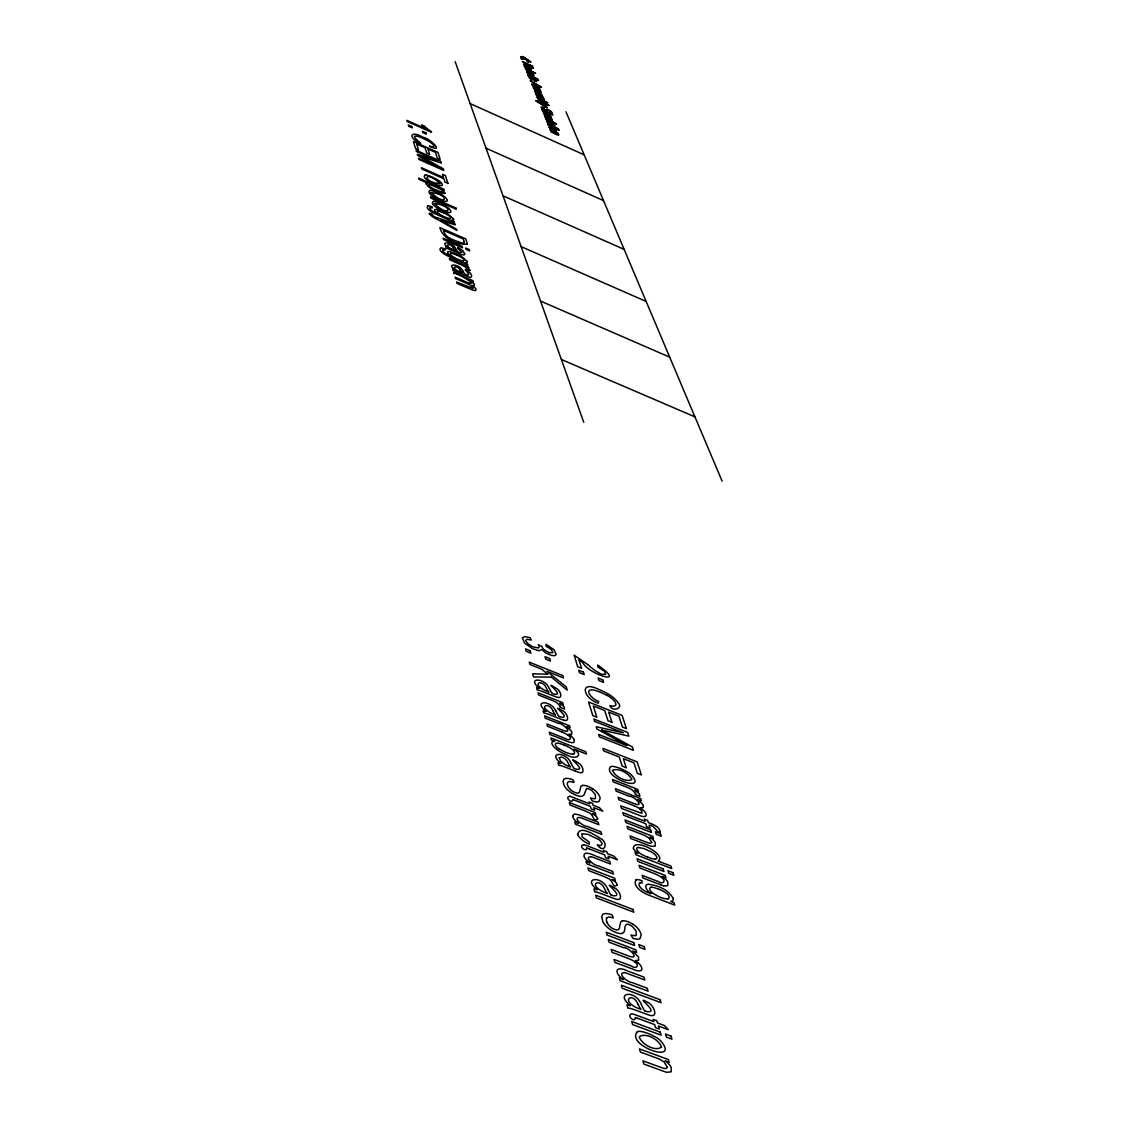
<?xml version="1.0" encoding="UTF-8"?>
<svg xmlns="http://www.w3.org/2000/svg" width="1129" height="1129" viewBox="0 0 1129 1129"><rect width="100%" height="100%" fill="white"/><g stroke="black" fill="none" stroke-linecap="round" stroke-linejoin="round"><path stroke-width="1.5" d="M554.875 125.629L551.855 122.835L553.859 124.105M532.281 67.557L531.745 66.131L528.344 64.593L529.515 66.569L532.253 67.669M553.718 124.924L553.182 124.063M544.347 101.949L538.462 99.084L544.319 102.09M606.88 917.962L608.221 917.143A7.776 3.161 30.8 0 1 609.392 917.058L613.329 917.877L612.101 914.899L610.295 914.292A14.381 5.843 30.8 0 0 605.059 913.601A13.59 5.532 30.8 0 0 602.703 914.462L601.686 917.03L602.83 921.56A18.205 7.409 30.9 0 0 605.37 925.314L606.527 926.514A12.32 5.024 30.9 0 0 609.886 929.28A13.054 5.32 30.9 0 0 611.382 930.24A11.756 4.798 30.9 0 0 615.898 932.483A12.49 5.095 30.9 0 0 617.351 932.977A10.415 4.248 30.9 0 0 621.966 933.457M636.008 879.943C632.804 884.543 639.127 889.864 642.796 892.206A8.524 3.373 30.8 0 0 643.558 892.658L645.915 893.858A42.168 16.554 30.8 0 0 651.814 896.313L674.719 905.105L673.928 902.621L670.753 901.408A11.417 4.502 31 0 0 673.152 898.275M553.549 125.065L552.053 124.543A15.496 3.726 28.3 0 1 551.262 123.456L551.079 123.202A7.197 1.736 28.3 0 0 550.825 122.863L546.563 120.775L548.101 122.793A3.232 0.776 28.3 0 0 547.184 122.454L547.396 122.99A5.885 1.425 28.3 0 1 549.244 123.71M545.222 102.852L539.168 100.368L537.094 97.63L547.819 102.88L544.065 101.173L545.448 102.556M635.444 1017.624C635.359 1023.438 625.833 1015.606 631.704 1013.771A3.923 1.665 31.4 0 1 632.226 1013.842A29.65 12.617 31.5 0 1 637.462 1015.592L653.79 1021.604L653.126 1019.374L656.866 1020.757L657.53 1022.987L664.544 1025.598L668.326 1029.69L658.419 1026.021L659.336 1029.083L655.582 1027.7L654.679 1024.624L638.054 1018.443M586.784 848.105C586.727 852.804 577.836 846.185 583.368 844.675A3.627 1.425 30.3 0 1 583.848 844.76M637.462 1031.666C624.887 1045.341 681.62 1065.141 660.479 1040.585A13.492 5.744 31.7 0 0 655.78 1037.128L649.838 1034.178A30.06 12.856 31.7 0 0 645.322 1032.541L644.532 1032.301A16.173 6.901 31.6 0 0 637.363 1031.553M622.446 920.939L621.444 921.391A14.959 6.068 31 0 0 620.569 922.407L619.355 928.264A16.893 6.887 30.8 0 1 619.059 928.998L618.085 929.83A5.603 2.286 30.9 0 1 615.065 929.548A6.379 2.597 30.9 0 1 610.394 926.895L608.616 925.06A13.929 5.673 30.9 0 1 607.063 922.576L606.866 922.139M533.1 73.23L527.299 70.901L525.126 68.149L535.612 73.314L531.942 71.635L533.283 72.933M543.43 98.209C548.877 104.122 526.721 91.731 542.809 99.14M540.847 92.239L540.537 92.239A3.204 0.748 28.2 0 1 539.337 91.858L539.874 91.534M539.718 89.516L539.323 89.501A3.189 0.748 28.2 0 1 538.223 89.12L538.759 88.81M621.952 933.443C626.369 932.441 623.391 926.217 626.539 924.312A4.798 1.948 30.9 0 1 628.373 924.468A5.871 2.385 31 0 1 629.911 925.018A5.32 2.159 31 0 1 632.127 926.274L636.036 930.832L636.206 935.249A7.409 3.006 31 0 1 634.526 935.687L630.956 934.981L632.988 938.312A12.941 5.264 31 0 0 638.365 939.13A11.643 4.728 31 0 0 640.072 938.552L641.159 934.897A27.308 11.107 30.9 0 0 640.679 933.119A20.266 8.242 30.9 0 0 638.351 929.026L636.827 927.318A10.768 4.375 31 0 0 633.736 924.75L633.044 924.284M544.954 116.499L552.476 119.97L547.72 117.825A7.169 1.722 28.3 0 0 546.873 117.458L546.154 117.275M582.649 785.445L581.689 785.798A14.014 5.349 30.2 0 0 580.842 786.645L579.572 791.697A15.834 6.082 30 0 1 579.276 792.332L578.344 793.01A5.25 2.018 30.1 0 1 575.465 792.657A5.984 2.3 30.1 0 1 571.091 790.159L569.439 788.508A13.054 4.996 30.1 0 1 568 786.292L567.831 785.911A16.173 6.195 30.1 0 1 567.845 782.214L569.228 781.607A7.282 2.794 30 0 1 570.328 781.578L574.054 782.439L572.953 779.8L571.246 779.208A13.463 5.165 30 0 0 566.278 778.403A12.744 4.883 30 0 0 564.034 779.052L563.018 781.254L564.02 785.248A17.048 6.534 30.1 0 0 566.349 788.606L567.421 789.693A11.544 4.431 30.1 0 0 570.554 792.219A12.221 4.685 30.1 0 0 571.951 793.122A11.022 4.234 30.1 0 0 576.199 795.239A11.699 4.488 30.1 0 0 577.568 795.733A9.752 3.74 30.1 0 0 581.943 796.312L584.046 794.943L586.473 788.536A4.502 1.722 30.1 0 1 588.209 788.734A5.504 2.103 30.1 0 1 589.648 789.27A4.982 1.905 30.1 0 1 591.737 790.455L595.364 794.576L595.435 798.415A6.943 2.653 30.2 0 1 593.826 798.739L590.453 797.991L592.316 800.955A12.123 4.643 30.2 0 0 597.396 801.886A10.909 4.177 30.2 0 0 599.033 801.435L600.134 798.302A25.586 9.808 30.1 0 0 599.725 796.735A18.981 7.268 30.1 0 0 597.594 793.08L596.183 791.542A10.09 3.853 30.1 0 0 593.304 789.185L592.654 788.762M535.541 81.133L534.454 80.851L536.783 81.683L533.975 79.129L528.908 77.421L531.971 80.131L529.967 78.042L535.725 80.935M667.945 899.164C672.771 895.523 662.215 890.442 659.04 889.271M547.678 121.495L550.19 123.033A12.179 2.921 28.3 0 0 550.994 124.063L551.023 124.077M427.962 205.873C425.323 207.891 430.163 210.996 431.97 212.139A5.871 1.609 27.9 0 0 432.492 212.435L434.129 213.282A29.128 7.931 27.9 0 0 438.264 215.187L454.38 222.258L451.755 220.084A7.875 2.145 28 0 0 453.787 219.082L447.521 213.79L436.725 209.528M554.607 125.855L553.605 125.629A6.478 1.552 28.3 0 1 552.73 125.263L549.244 123.696M537.432 90.856L533.1 87.752L535.456 88.655L534.158 88.598A4.206 0.988 28.2 0 0 534.271 88.838L536.402 89.953A14.719 3.458 28.2 0 0 536.515 89.755A28.634 6.732 28.3 0 1 536.628 89.516L540.184 90.743A4.248 1.002 28.2 0 1 540.749 92.141M536.261 88.118L531.999 85.028L534.356 85.945L533.043 85.875A4.191 0.988 28.2 0 0 533.156 86.114L535.287 87.229A14.691 3.443 28.1 0 0 535.4 87.032A28.578 6.703 28.3 0 1 535.513 86.792L539.069 88.02A4.248 0.988 28.2 0 1 539.634 89.403M573.363 754.426C578.316 751.279 567.238 746.227 564.345 745.168M549.767 115.765L543.345 113.027L551.799 118.164L544.051 114.763L550.359 117.501M638.407 847.498L643.713 848.5L651.419 851.929A7.578 2.935 30.7 0 1 656.542 856.488A7.578 2.935 30.7 0 1 655.272 859.155M542.259 97.461L535.922 94.737L543.063 98.943M648.413 884.332C657.713 885.192 668.439 889.624 673.053 898.232M529.092 75.304L529.191 75.304A3.429 0.79 28.2 0 1 529.882 75.601L537.87 79.228L527.991 74.458M557.26 134.337L550.91 131.627L556.343 134.492A6.703 1.623 28.3 0 0 557.26 134.887A3.133 0.762 28.3 0 0 558.516 135.141M548.045 124.021L558.361 128.918L550.091 125.192A3.542 0.861 28.3 0 0 549.428 124.91M538.124 90.066L540.001 91.35M537.009 87.342L538.872 88.626M433.621 201.385C425.661 205.619 460.166 219.59 448.453 208.061A8.51 2.314 28 0 0 445.532 206.099L441.735 204.137A18.925 5.151 28 0 0 438.828 202.867L438.306 202.67A10.189 2.766 28 0 0 433.55 201.329M430.22 190.349C422.387 194.541 456.483 208.343 444.939 196.982A8.453 2.272 28 0 0 442.046 195.049L438.278 193.101A18.784 5.08 28 0 0 435.385 191.845L434.877 191.634A10.119 2.738 27.9 0 0 430.149 190.293M425.435 174.868C417.702 178.946 451.388 192.607 440.014 181.444A8.355 2.23 27.9 0 0 437.149 179.539L433.423 177.606A18.6 4.968 27.9 0 0 430.558 176.35L430.05 176.152A10.02 2.667 27.9 0 0 425.365 174.812M463.271 261.109C467.096 259.839 458.967 255.973 457.344 255.323M449.878 218.73C453.618 217.601 445.673 213.776 444.149 213.183M540.749 94.469L538.787 92.465L539.309 93.989A3.147 0.748 28.2 0 0 540.706 94.483L540.678 94.455M441.538 192.043L433.24 188.769A6.605 1.778 27.9 0 1 430.855 187.343A5.236 1.411 27.9 0 1 429.839 184.45L440.296 189.065A5.264 1.411 27.9 0 1 441.778 192.24M624.408 972.535C616.166 973.142 628.274 982.71 632.24 982.597L647.242 988.214L648.117 991.177L620.061 980.678L619.313 978.039L623.434 979.577L622.164 978.631A11.897 4.953 31.2 0 1 617.38 973.156C614.896 966.805 623.702 968.795 626.694 970.63L643.953 977.107L644.814 980.028L627.653 973.607A26.348 11.008 31.3 0 0 624.393 972.506M604.805 730.703L628.839 736.136L627.639 732.425L593.854 718.99L594.588 721.36L623.391 732.806L596.253 726.737L596.945 728.981L627.117 745.719L598.624 734.429L599.372 736.828L633.44 750.333L632.353 746.961L601.531 729.941L602.674 730.209M591.046 856.685C583.128 856.967 594.785 866.014 598.398 865.901L612.666 871.39L613.456 874.044L586.755 863.798L586.078 861.427L590.015 862.923L588.816 862.048A11.262 4.46 30.5 0 1 584.314 857.01M663.683 885.799L667.789 885.729L667.86 882.186A10.951 4.29 30.9 0 0 662.906 876.796L662.286 876.386L665.997 877.826L665.249 875.455L639.085 865.364L639.889 867.989L654.213 873.507A21.084 8.284 30.9 0 1 657.078 874.721L660.507 876.64A4.982 1.948 30.9 0 1 661.425 877.36C666.957 880.747 662.709 885.051 658.165 881.509L642.175 875.356L642.994 877.995L660.606 884.769M563.752 720.175C570.794 722.489 566.73 712.554 563.103 711.087C547.142 701.73 572.713 718.707 561.113 717.127A17.006 6.266 29.7 0 1 558.742 716.252A49.549 18.191 29.9 0 1 556.202 711.637M550.049 116.386L551.107 116.343L549.442 114.721L550.331 114.763L542.64 111.277L549.908 115.61M539.874 86.439L535.428 84.943L534.892 83.631L538.124 85.437A15.072 3.514 28.2 0 0 540.184 86.552M628.105 958.366L611.974 952.297L611.156 949.418L629.163 956.207C640.863 960.271 628.895 946.949 623.448 947.654L609.11 942.235L608.305 939.399L635.867 949.799L636.629 952.354L632.762 950.9L638.534 957.082L638.619 960.13L635.345 960.694L637.786 962.571M650.854 893.561L649.316 892.954A28.719 11.29 30.8 0 1 644.744 891.049A8.764 3.472 30.8 0 1 639.875 883.104M589.211 848.923L604.692 854.893L605.469 857.518L608.954 858.873L608.178 856.234L617.408 859.79L613.936 856.149L607.416 853.623L606.837 851.718L603.366 850.377L603.93 852.282L588.717 846.425A27.378 10.853 30.4 0 0 583.806 844.69M575.296 771.065L576.27 771.446A21.31 8.058 29.9 0 0 579.121 772.462C586.12 774.677 582.324 764.869 578.796 763.204C561.268 752.408 588.336 770.881 576.383 769.258A17.457 6.591 29.9 0 1 573.955 768.383M574.943 770.938L564.74 766.958A45.245 17.387 30 0 0 562.03 765.97A10.838 4.135 29.9 0 0 558.686 765.25L557.952 762.71A10.669 4.064 29.9 0 1 560.972 763.486C547.17 751.914 564.683 751.815 569.863 760.96A23.723 9.004 29.8 0 1 570.681 762.428L571.218 763.5M633.595 805.527L618.805 799.741L618.043 797.286L634.554 803.749C645.28 807.701 634.131 795.79 629.305 796.298L616.152 791.147L615.404 788.705L640.693 798.626L641.385 800.814L637.843 799.417L643.149 804.878L643.234 807.447L640.228 807.785L642.472 809.479A10.274 3.895 30.5 0 1 646.014 813.684C647.665 818.229 641.032 816.352 639 815.209L621.472 808.364L620.71 805.908L641.851 813.317L641.964 811.441L639.621 808.773M562.171 732.086L547.593 726.314L546.93 723.985L563.216 730.435C573.758 734.499 563.075 722.87 558.248 723.322L545.265 718.185L544.615 715.885L569.581 725.764L570.187 727.838L566.687 726.455L571.796 731.691L571.768 734.104L568.748 734.358L570.921 735.995M549.273 125.248L547.96 124.529M529.078 75.615L527.864 74.994M535.894 100.594L537.094 101.088M561.353 359.488L694.942 416.869M466.841 283.435L455.566 278.553L455.142 277.169L467.745 282.631C481.956 286.921 450.979 269.549 454.07 273.698L453.646 272.315L472.98 280.698L473.376 281.94L470.652 280.768L474.476 284.296L474.265 285.693L471.936 285.454L473.587 286.625A7.705 2.202 28.2 0 1 476.085 289.278L475.605 290.633L472.317 289.955L457.062 283.421L456.624 282.024L473.065 288.474L471.386 285.891M540.523 301.062L669.695 357.145M521.118 246.63L646.141 301.443M436.697 213.381L437.77 213.861A7.635 2.089 28 0 1 434.637 210.686L434.623 210.361A7.988 2.187 28 0 1 436.683 209.5M502.984 195.797L624.139 249.382M486.02 148.209L603.521 200.609M424.419 126.236L421.554 124.952A20.689 5.278 27.9 0 0 425.845 128.805L406.906 120.366L407.259 121.495L431.56 132.319L431.32 131.585A16.766 4.276 27.9 0 1 424.659 126.307M470.101 103.572L584.173 154.842M550.853 124.007L547.579 121.706M451.12 248.761L451.741 249.086A23.427 6.52 28.1 0 0 455.269 250.694M458.035 271.031L458.656 271.355A23.751 6.718 28.1 0 0 462.241 272.978A29.975 8.482 28.3 0 1 460.392 270.254M450.796 248.578C442.935 244.33 450.979 242.763 453.378 248.013M457.711 270.847C449.737 266.571 457.852 264.821 460.322 270.226M532.775 74.133C519.439 67.048 532.069 78.55 534.229 75.361C518.267 66.625 535.809 79.171 532.436 74.331M549.682 116.414L550.599 117.289M637.8 853.185L635.034 852.282L635.782 854.681L671.699 868.568L670.866 865.985L658.024 861.018C667.719 854.836 632.875 836.829 633.411 848.5M535.485 92.366L537.263 93.467L534.384 90.63L539.394 92.38L542.245 95.005L538.462 94.017L537.587 91.901L535.428 91.322L535.979 92.253M598.342 839.355L587.899 834.303L581.788 833.795L582.254 837.069L589.14 841.909L589.31 844.238A13.04 5.123 30.3 0 1 577.483 834.303M568.085 735.261C573.222 738.578 569.016 741.386 565.107 738.408L549.244 732.142L549.908 734.471L567.21 741.301C569.157 742.317 575.719 744.448 574.28 740.017M537.333 101.638L537.771 101.963A5.052 1.2 28.2 0 0 538.35 102.287L546.38 105.124L540.735 103.656L547.466 107.777L535.908 100.918M634.667 961.894C640.228 965.168 636.192 969.684 631.563 966.085L614.035 959.495L614.853 962.388L633.976 969.571C636.389 971.011 643.615 972.408 641.611 967.384A11.205 4.629 31.1 0 0 637.8 962.571M587.687 664.544L574.139 655.187L577.709 666.745L581.618 668.312L578.937 659.717A18.304 6.534 29.6 0 1 582.677 662.554C588.731 674.648 628.655 686.771 597.721 665.037L598.003 667.07L604.622 671.374L605.624 674.408L601.348 674.281L594.701 670.344A68.573 23.991 29.8 0 1 587.743 664.544M631.083 774.621C648.963 794.251 600.374 776.427 610.972 766.393A14.042 5.264 30.2 0 1 617.196 767.395L617.859 767.565A26.094 9.794 30.3 0 1 621.811 769.103L627.004 771.714A11.727 4.389 30.2 0 1 631.097 774.621M544.037 649.697L549.343 652.774L552.9 652.604L551.361 649.556L545.97 646.155L546.069 644.32L554.127 649.768L556.202 654.637L554.593 655.709L551.516 655.441L545.999 653.098L541.666 649.528L538.787 650.756L532.295 648.554L524.618 643.093L522.275 637.786L525.041 636.587L530.094 637.687L531.251 640.044L526.777 639.24L525.691 640.806L528.146 643.925L532.944 646.889L538.547 647.961L539.239 646.889L538.251 644.687L541.892 646.367A11.078 3.951 29.4 0 0 543.938 649.683M429.528 146.121C445.715 154.32 429.373 137.583 423.234 137.385C410.095 129.595 407.259 137.809 420.708 143.397C420.059 142.31 408.91 134.309 417.857 136.383A16.836 4.375 27.8 0 1 427.933 140.857A8.51 2.202 27.8 0 1 434.016 145.839A8.51 2.202 27.8 0 1 429.627 146.234M527.878 65.553L533.452 68.375L532.662 66.159L522.417 61.488L527.412 64.635M610.097 705.597C611.706 712.103 623.984 708.786 618.043 702.591C613.611 696.353 606.527 692.698 599.626 689.805C578.627 679.136 582.874 698.315 598.314 703.226L598.68 701.264C593.798 700.897 582.409 688.619 593.233 689.96A23.328 8.439 29.9 0 1 606.965 695.436M557.486 134.083L556.71 133.278A3.514 0.847 28.3 0 0 554.621 132.178C540.043 125.333 564.091 135.833 556.992 133.166A3.133 0.762 28.3 0 1 558.742 134.873M462.918 271.172L462.622 270.635A17.768 5.052 28.1 0 0 461.987 269.662C458.755 263.96 445.489 262.944 454.973 269.944A7.988 2.272 28.1 0 0 452.673 269.182L453.124 270.621A8.101 2.314 28.1 0 1 455.679 271.412A33.771 9.681 28.2 0 1 457.739 272.258L466.446 276.026A15.975 4.53 28.2 0 0 468.606 276.901C473.87 279.329 471.245 272.315 468.14 271.426C459.108 266.007 473.771 275.97 466.644 274.869A13.082 3.712 28.1 0 1 464.809 274.107M555.609 710.593L556.103 711.609M552.758 710.578C549.16 701.998 538.448 705.681 549.569 712.3A4.248 1.581 29.6 0 0 549.992 712.54L550.797 712.963A30.85 11.346 29.6 0 0 555.44 714.925M545.97 117.543L553.252 121.861L545.519 118.376L546.478 118.446L544.771 116.851M597.382 844.901C604.819 854.879 608.87 842.22 600.219 838.297C594.983 834.98 579.276 824.763 577.879 834.444M637.744 1003.836C633.228 992.659 621.444 998.967 634.272 1006.489A4.897 2.06 31.4 0 0 634.766 1006.772L635.683 1007.251A35.465 14.832 31.3 0 0 640.962 1009.382A44.864 18.741 31.6 0 1 637.857 1003.864M549.442 688.746L548.948 687.759A22.848 8.369 29.4 0 0 548.172 686.376C543.345 677.88 526.297 677.442 539.507 688.478A10.274 3.782 29.5 0 0 536.571 687.688L537.249 690.059A10.429 3.839 29.5 0 1 540.495 690.807A43.551 16.131 29.6 0 1 543.12 691.795L554.24 696.184A20.52 7.48 29.6 0 0 556.992 697.186C563.667 699.486 560.252 690.214 556.809 688.648C539.93 678.303 565.954 695.916 554.381 694.166A16.808 6.125 29.5 0 1 552.039 693.305A48.984 17.796 29.8 0 1 549.555 688.775M607.896 889.412L607.331 888.227A25.205 10.133 30.5 0 0 606.428 886.59C600.572 876.189 582.437 877.529 597.142 889.807A11.346 4.572 30.6 0 0 593.953 889.059L594.771 891.924A11.516 4.643 30.7 0 1 598.314 892.616A48.138 19.574 30.8 0 1 601.178 893.632L613.372 898.247A22.651 9.046 30.7 0 0 616.378 899.277C624.069 901.267 619.327 890.358 615.601 888.551C597.636 877.769 626.002 896.948 613.442 895.749A18.544 7.409 30.6 0 1 610.874 894.845M565.968 111.785L722.094 481.095M584.356 857.024C582.127 851.04 590.594 853.496 593.275 855.048L609.702 861.385L610.479 864.01L594.15 857.73A24.937 9.921 30.5 0 0 591.031 856.657M455.156 61.615L583.778 422.359M467.194 261.392L460.815 255.916L449.737 251.598A8.199 2.3 28.1 0 0 447.578 252.501L447.663 252.882M463.948 241.267L463.229 239.023L443.401 230.358C445.066 238.445 455.058 240.209 461.493 242.918A7.903 2.187 28.1 0 0 464.09 242.918A16.766 4.643 28 0 0 463.821 241.211M542.4 97.306L535.231 93.044L542.823 96.487L541.934 96.431L543.571 98.025M466.884 283.52A7.466 2.145 28.2 0 1 471.47 285.877M464.739 274.079A38.118 10.782 28.3 0 1 463.003 271.2M451.473 253.221A10.923 3.077 28.1 0 1 457.344 255.408M451.6 253.348A5.631 1.581 28.1 0 0 452.574 256.481A10.02 2.822 28.1 0 0 463.073 260.94M467.279 261.42A8.086 2.272 28.1 0 1 465.219 262.535L467.914 264.779L451.36 257.581A29.918 8.383 28 0 1 447.112 255.648L445.433 254.759A6.04 1.693 28 0 1 444.897 254.448C443.034 253.319 437.981 249.946 440.733 247.872A6.266 1.764 28 0 1 445.108 249.072L445.052 250.144A3.599 1.016 28 0 0 443.076 249.622M447.606 252.854A7.847 2.202 28.1 0 0 450.838 256.17L449.737 255.69A20.364 5.716 28 0 1 446.449 254.18A6.21 1.75 28.1 0 1 443.401 249.848M455.199 250.694A29.566 8.242 28.2 0 1 453.449 248.041M438.419 211.095A10.627 2.907 28 0 1 444.134 213.254M439.463 214.185A5.476 1.496 28 0 1 438.532 211.208M449.681 218.56A9.752 2.667 28 0 1 439.618 214.157M427.835 205.774A6.097 1.665 27.9 0 1 432.238 207.073L432.153 208.089A3.5 0.96 27.9 0 0 430.248 207.567M436.683 213.353A19.828 5.405 27.9 0 1 433.48 211.913A6.04 1.651 27.9 0 1 430.558 207.778M635.415 1017.568A13.195 5.603 31.5 0 1 638.054 1018.499M644.73 1010.822A19.56 8.199 31.4 0 0 647.425 1011.739C660.507 1012.727 631.633 993.238 648.766 1002.975C652.943 1004.866 659.11 1017.13 650.544 1015.535A23.892 10.02 31.4 0 1 647.383 1014.505L634.597 1009.806A50.833 21.691 31.6 0 0 631.591 1008.776A12.151 5.151 31.4 0 0 627.893 1008.141L626.99 1004.979A11.982 5.066 31.4 0 1 630.321 1005.699C614.797 992.758 633.397 990.119 639.917 1001.733A26.602 11.219 31.2 0 1 640.891 1003.526L641.526 1004.838A57.029 23.765 31.7 0 0 644.617 1010.794M628.176 958.521A10.867 4.488 31.1 0 1 634.78 961.795M622.347 920.855A10.387 4.206 30.9 0 1 633.002 924.326M606.936 922.167A17.274 7.028 30.9 0 1 606.781 917.905M607.204 893.462A42.521 16.949 30.9 0 1 604.396 888.424C600.12 878.348 588.731 883.358 600.924 890.654A4.643 1.863 30.6 0 0 601.39 890.922L602.265 891.374A33.63 13.407 30.6 0 0 607.289 893.448M610.775 894.831A54.051 21.493 31 0 1 608.009 889.454M586.755 848.062A12.193 4.826 30.4 0 1 589.225 848.966M598.539 839.284A7.861 3.077 30.4 0 1 601.997 844.224A7.861 3.077 30.4 0 1 597.467 845.056M569.976 796.34A26.743 10.373 30.2 0 1 574.788 798.118L589.677 803.862L589.126 802.027L592.542 803.354L593.078 805.189L599.471 807.672L602.83 811.186L593.812 807.672L594.56 810.199L591.144 808.858L590.396 806.346L575.254 800.447A11.911 4.615 30.1 0 0 572.84 799.586C572.572 804.483 564.161 797.427 569.538 796.326A3.542 1.369 30.1 0 1 570.004 796.411M582.564 785.375A9.724 3.712 30.1 0 1 592.612 788.79M573.857 768.355A50.861 19.137 30.2 0 1 571.33 763.543M564.359 745.281A17.118 6.464 29.9 0 0 557.853 743.108A7.494 2.822 29.8 0 0 558.982 748.964M573.095 754.158A14.296 5.377 29.8 0 1 559.278 748.795M556.837 749.473A11.953 4.502 29.8 0 1 551.869 743.446A9.568 3.599 29.8 0 1 554.678 741.372L551.531 740.144L550.896 737.957L585.683 751.66L586.403 754.031L573.998 749.148C584.596 756.148 574.534 759.69 567.774 755.357A27.054 10.147 29.8 0 1 565.841 754.567L562.891 753.212A14 5.264 29.8 0 1 556.809 749.473M562.242 732.213A9.738 3.641 29.8 0 1 568.197 735.205M570.935 735.995A10.048 3.754 29.8 0 1 574.308 740.031M555.341 714.925A38.979 14.338 29.9 0 1 552.871 710.621M563.766 720.203A20.759 7.649 29.7 0 1 560.972 719.173L549.738 714.77A44.059 16.512 29.8 0 0 547.085 713.782A10.556 3.923 29.7 0 0 543.811 713.048L543.12 710.649A10.401 3.867 29.6 0 1 546.069 711.411C532.634 700.149 549.865 700.53 554.791 709.181A23.116 8.566 29.5 0 1 555.595 710.578M548.68 691.978A38.527 14.014 29.7 0 1 546.238 687.759C542.583 679.39 531.985 682.735 542.964 689.367A4.206 1.538 29.5 0 0 543.388 689.621L544.192 690.031A30.497 11.078 29.5 0 0 548.765 691.978M651.01 887.084A15.425 6.097 31 0 1 659.054 889.44M653.141 893.547A7.945 3.133 30.9 0 1 651.193 887.309M667.634 898.882A14.155 5.574 30.9 0 1 653.338 893.42M635.796 879.787A8.834 3.486 30.8 0 1 641.907 880.789L642.048 883.076A5.08 2.004 30.8 0 0 639.409 882.751M648.342 884.275A11.586 4.572 30.9 0 0 645.844 887.084L646.028 887.846A11.078 4.375 30.9 0 0 650.84 893.561M663.711 885.842A22.778 8.891 30.8 0 1 660.592 884.741M638.28 847.385A7.593 2.95 30.7 0 0 640.341 853.552A13.647 5.292 30.7 0 0 647.609 857.052M655.37 859.296A16.3 6.308 30.7 0 1 647.665 857.066M637.786 853.199A9.385 3.641 30.7 0 1 633.383 848.486M633.651 805.654A9.949 3.782 30.5 0 1 639.72 808.689M607.035 695.266A11.798 4.248 29.9 0 1 615.742 703.395A11.798 4.248 29.9 0 1 610.253 705.808M551.954 113.239A3.57 0.847 28.3 0 1 549.428 112.688L550.811 112.265A6.605 1.566 28.3 0 0 550.627 111.827C548.073 109.076 542.71 112.886 541.073 107.128A4.05 0.96 28.3 0 1 543.966 107.692L544.291 108.257A3.415 0.819 28.3 0 0 543.162 107.862C540.847 107.791 544.291 110.67 545.646 110.444A3.923 0.931 28.2 0 0 545.886 110.289M551.869 113.196A5.984 1.425 28.3 0 0 551.164 111.573A3.274 0.776 28.3 0 0 550.049 110.713A3.147 0.748 28.3 0 0 546.281 109.442L546.069 109.88A29.326 6.986 28.2 0 1 545.9 110.303M527.215 65.002A4.191 0.96 28.1 0 1 526.368 64.833L523.503 64.17L526.297 65.426A6.097 1.397 28.1 0 0 527.511 65.637M434.439 203.629C449.836 218.631 454.874 206.071 434.453 203.545M440.239 183.674C421.667 182.305 423.53 168.489 440.239 183.674M467.307 243.977C458.699 245.656 442.145 238.628 439.887 227.606L465.825 238.939L467.307 243.977M572.728 815.858L573.151 817.678A11.05 4.304 30.2 0 0 577.483 822.561L578.683 823.422L574.83 821.926L575.48 824.212L601.715 834.359L600.953 831.805L586.925 826.372C583.467 826.597 571.895 817.452 579.756 817.424A24.471 9.568 30.3 0 1 582.79 818.497L598.85 824.706L598.102 822.166L579.022 814.813L574.379 813.995L572.728 815.858M431.024 192.565C446.632 207.637 450.908 194.668 431.024 192.565M464.781 254.081L463.963 255.013L461.535 254.533A15.75 4.403 28.1 0 1 459.418 253.672L450.824 249.961A33.291 9.413 28.1 0 0 448.792 249.114A7.988 2.244 28.1 0 0 446.265 248.338L445.842 246.926A7.875 2.216 28.1 0 1 448.114 247.703C438.715 240.604 452.009 242.072 455.029 247.477A17.528 4.911 28 0 1 455.594 248.338L455.947 248.959A37.582 10.471 28.2 0 0 457.725 251.795A12.899 3.599 28.1 0 0 459.616 252.571L461.987 252.317L457.654 248.352L457.668 247.237L462.777 250.596L464.781 254.081M617.126 884.91C612.751 889.454 612.821 879.449 608.15 878.461A20.548 8.228 30.6 0 0 602.731 876.005L588.703 870.6L587.941 867.933L614.684 878.193L615.39 880.606C606.668 877.402 617.055 881.086 617.126 884.91M660.31 832.765C655.864 831.805 655.018 825.285 649.161 825.116L650.078 827.994L646.705 826.682L645.788 823.803L623.561 815.138L622.799 812.654L644.998 821.305L644.292 819.104L647.651 820.416L648.356 822.618C653.084 824.396 660.084 826.668 660.31 832.765M612.454 770.415C615.079 776.681 626.087 782.665 631.887 779.56C629.248 773.28 618.297 767.381 612.454 770.415M469.974 270.212C466.672 271.962 467.011 267.065 463.723 266.077A14.494 4.107 28.1 0 0 459.856 264.214L449.808 259.839L449.384 258.485L468.549 266.811L468.944 268.039L466.037 266.769L469.974 270.212M426.113 183.787L428.625 186.906L434.482 190.462L442.06 193.468L445.32 193.299L441.848 189.305L444.219 190.349L443.866 189.22L418.605 178.1L418.972 179.313L427.877 183.237L426.113 183.787M524.166 66.004C531.138 73.949 536.021 68.177 524.195 65.919M560.45 706.345L559.97 707.248L564.585 709.125L564.048 706.599L559.589 703.184L563.329 704.665L562.722 702.633L538.039 692.797L538.674 695.055L551.629 700.206A18.84 6.957 29.6 0 1 556.639 702.52L560.45 706.345M597.594 818.948C593.134 823.097 593.515 813.741 588.901 812.739A19.913 7.748 30.2 0 0 583.651 810.34L570.018 805.019L569.298 802.521L595.279 812.626L595.943 814.884C587.475 811.765 597.467 815.265 597.594 818.948M431.941 214.312L433.578 216.218A12.236 3.359 28 0 0 434.961 217.022L454.761 223.471L455.199 224.854L440.733 220.353L456.568 229.145L456.977 230.443L437.036 219.209C434.27 218.701 424.236 210.403 431.955 214.27M667.295 1067.173L666.35 1068.542L663.669 1068.373L642.909 1060.865L643.812 1064.04L663.245 1071.167A25.163 10.782 31.8 0 0 666.66 1072.268L671.162 1071.873L671.233 1067.568A12.109 5.208 31.8 0 0 665.771 1061.331L665.094 1060.865L669.187 1062.375L668.34 1059.552L639.508 1048.926L640.397 1052.059L656.189 1057.873A23.314 10.048 31.9 0 1 659.35 1059.157L663.132 1061.288A5.504 2.357 31.8 0 1 664.148 1062.107L667.295 1067.173M526.439 69.589L532.168 72.524L526.467 69.532M651.743 842.29L650.897 843.321L648.498 843.024L629.996 835.954L630.786 838.494L648.102 845.212A22.354 8.58 30.6 0 0 651.151 846.27L655.173 846.214L655.272 842.827A10.754 4.135 30.6 0 0 650.417 837.591L649.81 837.182L653.465 838.607L652.745 836.321L627.018 826.329L627.809 828.855L641.879 834.331A20.689 7.988 30.6 0 1 644.701 835.516L648.06 837.408A4.883 1.877 30.6 0 1 648.963 838.113L651.743 842.29M635.627 793.56L635.19 794.463L639.818 796.453L639.339 793.758L634.625 790.074L638.435 791.57L637.744 789.383L612.553 779.49L613.301 781.917L626.51 787.096A19.391 7.324 30.4 0 1 631.633 789.453L635.627 793.56M559.194 757.785L560.619 761.017L564.556 764.347A4.361 1.651 29.9 0 0 564.994 764.601L565.827 765.025A31.654 11.925 29.9 0 0 570.568 767.028A40.009 15.086 30.1 0 1 567.901 762.512C566.631 759.563 562.073 755.4 559.194 757.785M550.19 127.944L556.188 130.978L550.232 127.859M661.495 1047.063C655.3 1051.946 641.597 1044.367 639.226 1036.859C645.449 1032.033 659.082 1039.541 661.495 1047.063M525.225 66.583L530.969 69.49L525.239 66.555M549.089 127.295C555.962 135.79 561.833 129.51 549.089 127.295M551.333 677.104L533.523 676.963L532.634 673.815L547.861 674.253L541.638 669.172L529.981 664.515L529.303 662.158L562.863 675.594L563.569 677.95L546.93 671.303L566.25 686.884L567.224 690.129L551.333 677.104M541.398 87.328L531.632 84.195L534.37 84.59L533.707 82.967L530.164 80.568L541.398 87.328M437.516 160.812L417.335 154.264L417.688 155.407L439.322 167.402L418.549 158.215L418.93 159.443L443.753 170.423L443.189 168.687L421.103 156.494L441.397 163.126L440.776 161.207L416.107 150.284L416.474 151.498L437.516 160.812M660.225 1032.104L631.704 1021.519L632.579 1024.582L661.128 1035.166L660.225 1032.104M671.035 1036.112L665.489 1034.051L666.406 1037.128L671.953 1039.174L671.035 1036.112M660.112 999.729L621.359 985.236L622.206 988.214L661.015 1002.707L660.112 999.729M633.75 942.63L606.259 932.229L607.063 935.066L634.583 945.467L633.75 942.63M644.165 946.582L638.831 944.564L639.677 947.4L645.026 949.418L644.165 946.582M633.03 909.466L595.717 895.226L596.493 897.964L633.849 912.204L633.03 909.466M663.132 868.864L637.052 858.788L637.857 861.385L663.979 871.475L663.132 868.864M673.025 872.675L667.959 870.727L668.805 873.338L673.872 875.3L673.025 872.675M650.713 829.956L625.057 819.979L625.833 822.491L651.518 832.482L650.713 829.956M660.437 833.752L655.455 831.805L656.259 834.331L661.241 836.264L660.437 833.752M626.228 767.706L622.178 766.097L619.327 757.065L603.719 750.898L602.942 748.372L637.179 761.906L641.385 774.903L637.335 773.309L633.976 762.851L623.363 758.66L626.228 767.706M611.918 722.292L607.966 720.725L604.763 710.55L593.318 705.992L596.832 717.268L592.838 715.687L588.604 701.998L622.121 715.363L626.426 728.671L622.46 727.09L618.96 716.209L608.686 712.117L611.918 722.292M530.193 650.741L525.521 648.865L526.213 651.32L530.898 653.197L530.193 650.741M549.696 658.574L545.039 656.697L545.759 659.167L550.416 661.029L549.696 658.574M583.425 672.122L578.796 670.259L579.558 672.729L584.201 674.592L583.425 672.122M602.731 679.87L598.13 678.021L598.906 680.505L603.521 682.353L602.731 679.87M462.086 246.461L443.161 238.219L443.556 239.531L462.509 247.787L462.086 246.461M469.269 249.594L465.585 247.999L466.009 249.326L469.692 250.92L469.269 249.594M455.848 207.962L430.417 196.799L430.798 198.041L456.257 209.218L455.848 207.962M447.917 183.35L444.967 182.051L443.923 178.791L421.879 169.054L421.484 167.769L443.499 177.493L442.469 174.261L445.405 175.559L447.917 183.35M429.599 154.292L426.706 153.008L425.054 147.744L416.7 144.046L418.492 149.861L415.585 148.576L413.412 141.506L437.939 152.387L440.155 159.274L437.262 157.989L435.455 152.359L427.933 149.028L429.599 154.292M411.732 126.533L408.331 125.009L408.726 126.307L412.127 127.817L411.732 126.533M425.915 132.841L422.528 131.331L422.938 132.629L426.339 134.139L425.915 132.841M556.512 123.964L545.843 119.152L556.512 123.964M556.061 128.706L548.299 125.206L556.061 128.706M559.01 130.033L557.5 129.355L559.01 130.033M548.877 105.463L538.35 100.707L548.877 105.463M549.823 113.507L542.132 110.035L549.823 113.507M552.744 114.819L551.248 114.156L552.744 114.819M535.64 78.974L528.132 75.558L535.64 78.974M538.491 80.272L537.023 79.609L538.491 80.272M523.503 56.972L522.36 56.45L523.023 58.073L520.568 56.944L530.983 62.067L523.503 56.972M528.781 60.698L524.166 58.595L523.687 57.424L528.781 60.698M522.685 59.287L521.259 58.637L522.685 59.287M528.668 62.01L527.243 61.361L528.668 62.01"/></g></svg>
